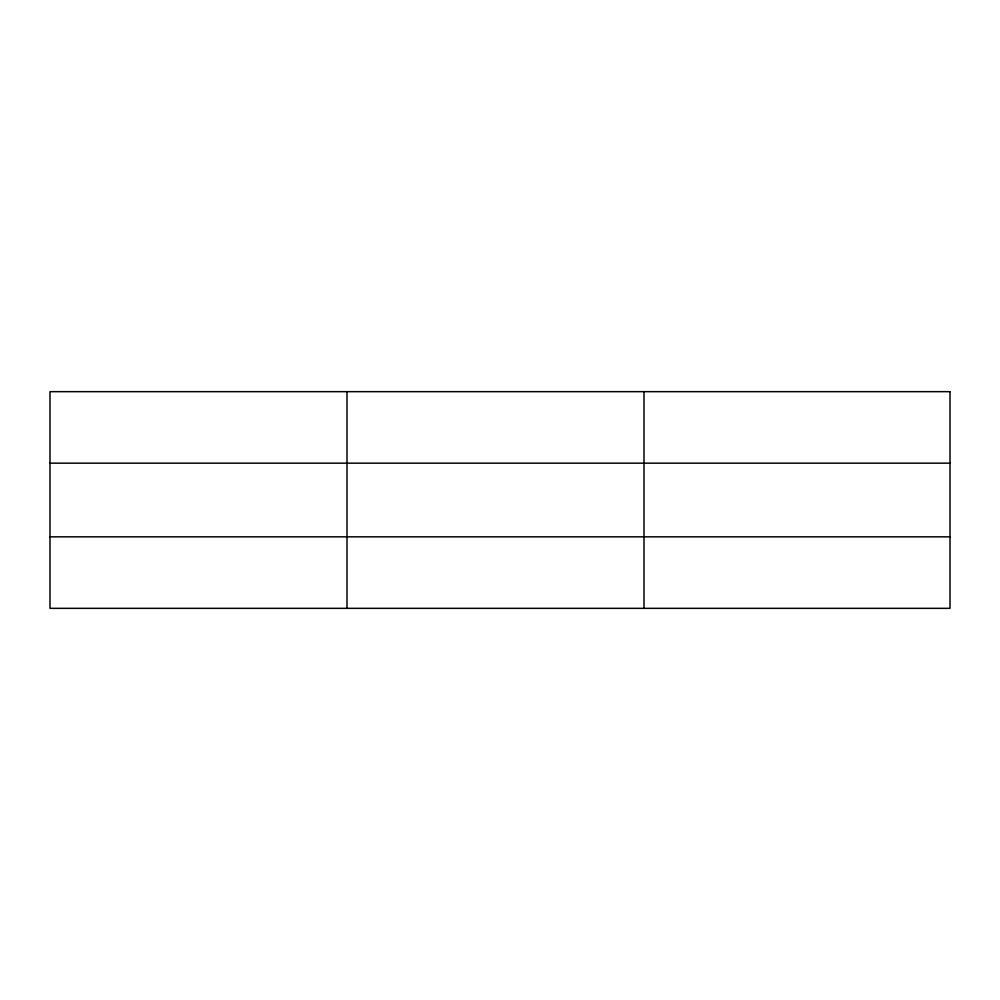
<?xml version="1.0" encoding="UTF-8"?>
<svg xmlns="http://www.w3.org/2000/svg" width="1000" height="1000" viewBox="0 0 1000 1000"><rect width="100%" height="100%" fill="white"/><g stroke="black" fill="none" stroke-linecap="round" stroke-linejoin="round"><path stroke-width="1.5" d="M347 608.337L347 391.662M644 608.337L644 391.662M50 463.162L950 463.162M50 536.838L950 536.838M950 391.662L950 608.337L50 608.337L50 391.662L950 391.662"/></g></svg>
